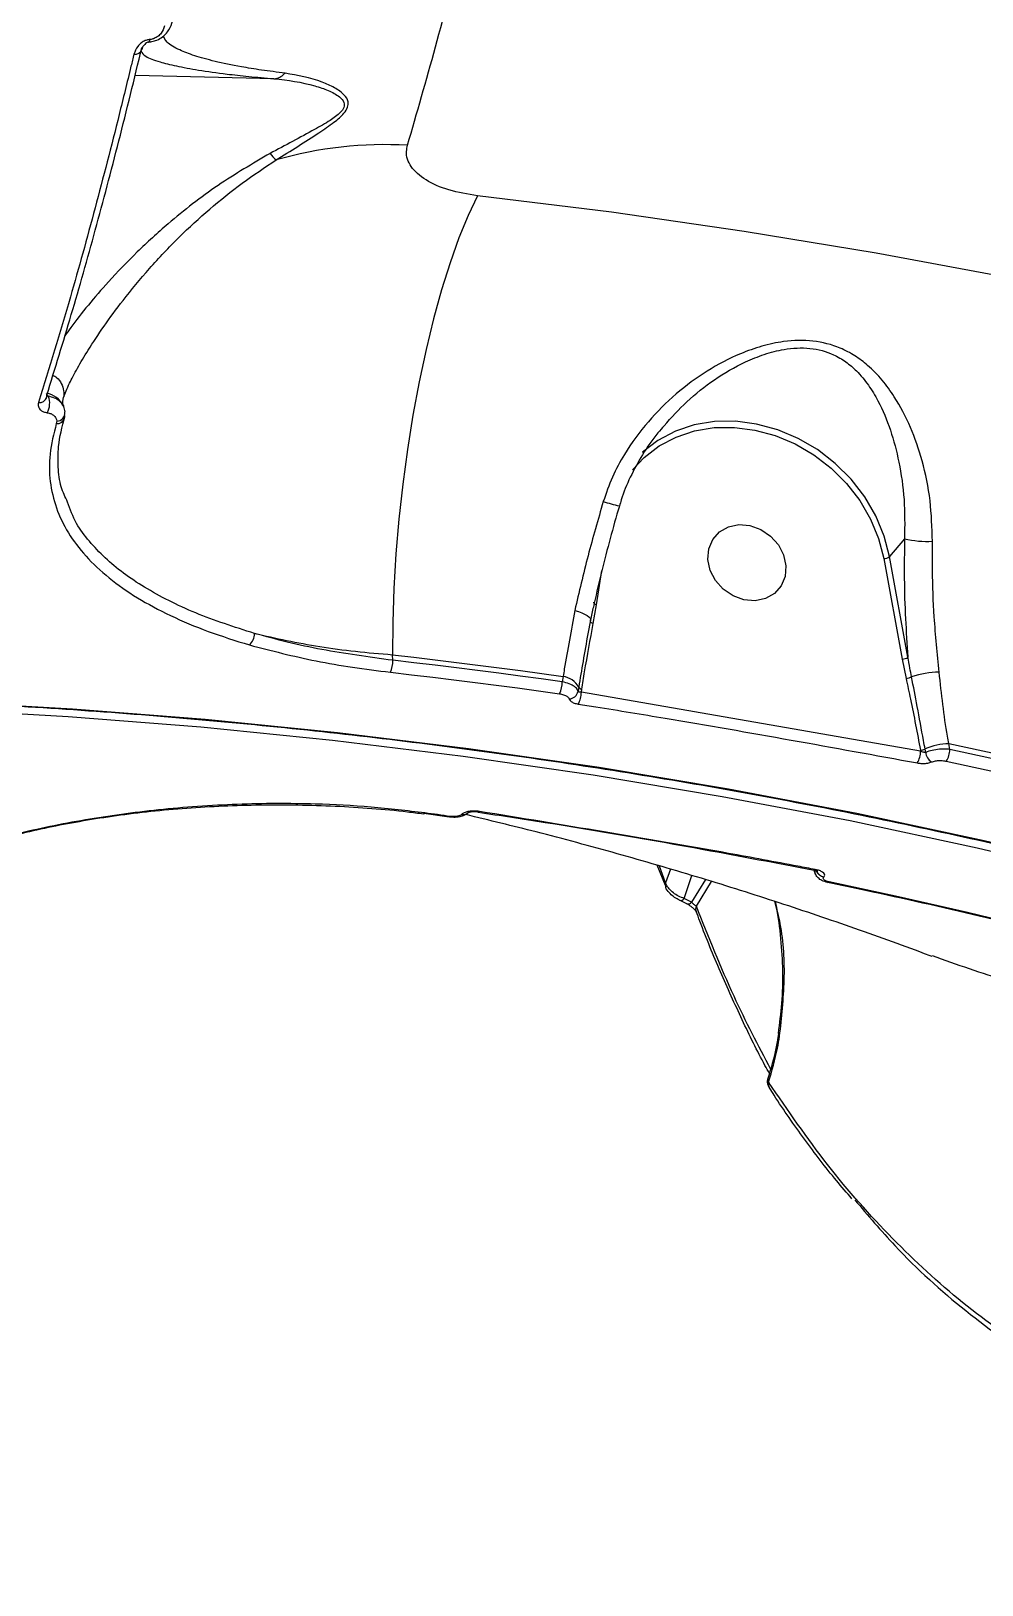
# Model space of a CAD drawing. Header units: millimetres. Extents: x -8422 to 28150, y -6982 to 5510.
# Drawn here: x 4242.4 to 4345.7, y 1395.9 to 1564.6 of the extents above; entities that cross this region are included whole.
import ezdxf

# ---------------------------------------------------------------- set-up
doc = ezdxf.new("R2010")
doc.units = ezdxf.units.MM
doc.layers.add('DIKOM_ОБЪЕКТ', color=7, linetype='Continuous')
doc.layers.add('DIKOM_РАЗМЕР_ОБЪЕКТА', color=7, linetype='Continuous')
doc.styles.add('style1', font='arial.ttf', dxfattribs={"width": 0.8})
doc.dimstyles.new('1-50', dxfattribs={"dimtxt": 300, "dimasz": 200, "dimexe": 100, "dimexo": 0, "dimgap": 100, "dimtad": 1, "dimdec": 0, "dimtxsty": 'style1', "dimcen": 0, "dimclrd": 7, "dimclre": 7, "dimadec": 1, "dimazin": 2, "dimtfac": 1, "dimtdec": 0, "dimtmove": 1, "dimatfit": 3, "dimfxl": 0, "dimlwd": 25, "dimlwe": 18, "dimarcsym": 0})

# ---------------------------------------------------------------- blocks, each defined once
blk = doc.blocks.new('*D1')
at = {"layer": 'Defpoints', "color": 0, "transparency": 16777216}
for p in [(-5348.28, 1737.01), (6047.45, 1360.22), (6047.45, -3315.33)]:
    blk.add_point(p, dxfattribs=at)
at = {"layer": 'DIKOM_РАЗМЕР_ОБЪЕКТА', "color": 7, "lineweight": 18, "transparency": 16777216}
for p, q in [((-5348.28, 1737.01), (-5348.28, -3415.33)), ((6047.45, 1360.22), (6047.45, -3415.33))]:
    blk.add_line(p, q, dxfattribs=at)
at = {"layer": 'DIKOM_РАЗМЕР_ОБЪЕКТА', "color": 7, "lineweight": 25, "transparency": 16777216}
blk.add_line((-5148.28, -3315.33), (5847.45, -3315.33), dxfattribs=at)
at = {"layer": 'DIKOM_РАЗМЕР_ОБЪЕКТА', "color": 7, "transparency": 16777216}
for points in [[(-5148.28, -3282), (-5148.28, -3348.67), (-5348.28, -3315.33)], [(5847.45, -3282), (5847.45, -3348.67), (6047.45, -3315.33)]]:
    blk.add_solid(points, dxfattribs=at)
at = {"layer": 'DIKOM_РАЗМЕР_ОБЪЕКТА', "color": 0, "transparency": 16777216, "insert": (349.59, -3062.16), "char_height": 300, "attachment_point": 5, "style": 'style1'}
blk.add_mtext('11400', dxfattribs=at)

msp = doc.modelspace()

# ---------------------------------------------------------------- linework, layer by layer
at = {"layer": 'DIKOM_ОБЪЕКТ', "color": 7, "linetype": 'Continuous', "lineweight": 15}
for p, q in [((4268.81, 1559.45), (4253.73, 1559.81)), ((4244.31, 1524.98), (4244.12, 1525.28)), ((4245.9, 1524.39), (4245.97, 1524.86)), ((4245.22, 1522.29), (4245.18, 1522.01)), ((4246.09, 1522.75), (4246.1, 1522.89)), ((4337.3, 1509.5), (4335.67, 1507.57)), ((4335.04, 1507.36), (4337.04, 1496.44)), ((4337.67, 1496.65), (4335.67, 1507.57)), ((4303.85, 1502.33), (4304.44, 1506.05)), ((4303.49, 1500.3), (4303.85, 1502.33)), ((4303.19, 1500.67), (4302.91, 1499.18)), ((4281.71, 1496.3), (4281.68, 1496.91)), ((4337.04, 1496.44), (4337.47, 1494.34)), ((4300.22, 1494.55), (4300.13, 1493.96)), ((4301.92, 1493.39), (4301.85, 1492.93)), ((4302.2, 1492.83), (4302.25, 1493.16)), ((4339.05, 1486.44), (4302.2, 1492.83)), ((4342.22, 1486.62), (4342.11, 1487.25)), ((4339.03, 1486.55), (4339.05, 1486.44)), ((4285.06, 1479.67), (4285.09, 1479.66)), ((4287.86, 1479.28), (4285.09, 1479.66)), ((4289.21, 1479.57), (4289.2, 1479.56)), ((4311.33, 1471.83), (4310.43, 1474.04)), ((4311.35, 1472.15), (4310.69, 1473.96)), ((4311.87, 1473.62), (4311.35, 1472.15)), ((4327.54, 1473.26), (4327.48, 1473.52)), ((4327.49, 1473.52), (4327.48, 1473.52)), ((4311.37, 1471.65), (4311.36, 1471.66)), ((4313.36, 1470.44), (4314.2, 1472.94)), ((4315.67, 1472.49), (4314.17, 1470.04)), ((4314.69, 1469.61), (4316.33, 1472.28)), ((4328.53, 1472.76), (4328.54, 1472.77)), ((4313.65, 1469.85), (4312.85, 1470.24)), ((4314.17, 1470.04), (4313.36, 1470.44))]:
    msp.add_line(p, q, dxfattribs=at)
at = {"layer": 'DIKOM_ОБЪЕКТ', "color": 7, "linetype": 'Continuous', "lineweight": 15, "flags": 128}
for points in [[(4254.48, 1562.66), (4254.49, 1562.71), (4254.48, 1562.86)], [(4290.94, 1546.75), (4289.92, 1544.61), (4288.91, 1542.18), (4287.94, 1539.48), (4287.02, 1536.54), (4286.14, 1533.39), (4285.33, 1530.04), (4284.58, 1526.54), (4283.91, 1522.92), (4283.31, 1519.21), (4282.81, 1515.43), (4282.39, 1511.64), (4282.06, 1507.85), (4281.84, 1504.11), (4281.71, 1500.45), (4281.68, 1496.91)], [(4483.06, 1496.48), (4470.33, 1501.82), (4457.42, 1506.9), (4444.34, 1511.72), (4431.08, 1516.27), (4417.66, 1520.56), (4404.1, 1524.57), (4390.38, 1528.31), (4376.53, 1531.78), (4362.55, 1534.98), (4348.44, 1537.89), (4334.22, 1540.53), (4319.89, 1542.88), (4305.46, 1544.96), (4290.94, 1546.75)], [(4244.13, 1524.86), (4244.15, 1524.95), (4244.15, 1525.11)], [(4335.67, 1507.57), (4335.09, 1509.8), (4334.18, 1511.98), (4332.98, 1514.04), (4331.49, 1515.96), (4329.77, 1517.68), (4327.84, 1519.18), (4325.74, 1520.4), (4323.53, 1521.34), (4321.24, 1521.96), (4318.94, 1522.26), (4316.67, 1522.22), (4314.47, 1521.86), (4312.41, 1521.17), (4310.52, 1520.17), (4308.85, 1518.89), (4308.83, 1518.87)], [(4307.75, 1516.97), (4309.03, 1518.34), (4310.65, 1519.58), (4312.49, 1520.55), (4314.49, 1521.22), (4316.61, 1521.57), (4318.82, 1521.6), (4321.05, 1521.31), (4323.26, 1520.71), (4325.41, 1519.8), (4327.44, 1518.61), (4329.32, 1517.17), (4330.99, 1515.5), (4332.43, 1513.64), (4333.6, 1511.63), (4334.47, 1509.52), (4335.04, 1507.36)], [(4319.86, 1502.87), (4318.68, 1503.29), (4317.62, 1504.01), (4316.77, 1504.96), (4316.2, 1506.07), (4315.95, 1507.25), (4316.04, 1508.4), (4316.47, 1509.42), (4317.2, 1510.25), (4318.17, 1510.8), (4319.3, 1511.04), (4320.51, 1510.94), (4321.69, 1510.51), (4322.75, 1509.8), (4323.6, 1508.84), (4324.17, 1507.74), (4324.42, 1506.56), (4324.33, 1505.41), (4323.9, 1504.38), (4323.17, 1503.56), (4322.2, 1503.01), (4321.06, 1502.77), (4319.86, 1502.87)], [(4303.53, 1502.6), (4303.53, 1502.57), (4303.54, 1502.53), (4303.57, 1502.48), (4303.62, 1502.43), (4303.69, 1502.39), (4303.77, 1502.36), (4303.85, 1502.33)], [(4301.49, 1501.72), (4301.88, 1501.59), (4302.24, 1501.46), (4302.56, 1501.31), (4302.82, 1501.16), (4303.02, 1501.01), (4303.14, 1500.87), (4303.2, 1500.73), (4303.17, 1500.61)], [(4303.17, 1500.61), (4303.17, 1500.57), (4303.17, 1500.53), (4303.2, 1500.49), (4303.23, 1500.45), (4303.28, 1500.41), (4303.34, 1500.37), (4303.42, 1500.33), (4303.49, 1500.3)], [(4281.68, 1496.91), (4284.01, 1496.64), (4286.33, 1496.36), (4288.65, 1496.08), (4290.97, 1495.79), (4293.29, 1495.49), (4295.6, 1495.18), (4297.91, 1494.87), (4300.22, 1494.55)], [(4300.13, 1493.96), (4297.83, 1494.28), (4295.54, 1494.59), (4293.24, 1494.9), (4290.94, 1495.19), (4288.64, 1495.48), (4286.33, 1495.76), (4284.02, 1496.04), (4281.71, 1496.3)], [(4281.46, 1495.01), (4283.76, 1494.74), (4286.06, 1494.47), (4288.36, 1494.19), (4290.66, 1493.9), (4292.96, 1493.61), (4295.25, 1493.3), (4297.54, 1492.99), (4299.83, 1492.67)], [(4498.67, 1418.89), (4487.04, 1425.22), (4475.19, 1431.29), (4463.11, 1437.09), (4450.83, 1442.63), (4438.34, 1447.88), (4425.66, 1452.86), (4412.79, 1457.56), (4399.74, 1461.97), (4386.52, 1466.09), (4373.14, 1469.92), (4359.6, 1473.47), (4345.93, 1476.71), (4332.12, 1479.66), (4318.18, 1482.31), (4304.13, 1484.66), (4289.96, 1486.7), (4275.71, 1488.44), (4261.36, 1489.88), (4246.93, 1491.01), (4232.43, 1491.84), (4217.88, 1492.36)], [(4217.5, 1491.54), (4232.02, 1491.03), (4246.47, 1490.2), (4260.86, 1489.08), (4275.16, 1487.64), (4289.38, 1485.91), (4303.49, 1483.87), (4317.51, 1481.53), (4331.4, 1478.89), (4345.17, 1475.95), (4358.81, 1472.71), (4372.3, 1469.18), (4385.64, 1465.36), (4398.82, 1461.25), (4411.83, 1456.85), (4424.66, 1452.17), (4437.31, 1447.2), (4449.76, 1441.96), (4462, 1436.45), (4474.04, 1430.66), (4485.86, 1424.61), (4497.45, 1418.3)], [(4339.6, 1486.3), (4339.56, 1486.48), (4339.53, 1486.67)], [(4342.11, 1487.25), (4350.02, 1485.55), (4357.88, 1483.76), (4365.7, 1481.87), (4373.47, 1479.89), (4381.2, 1477.82), (4388.88, 1475.65), (4396.5, 1473.39), (4404.08, 1471.03)], [(4403.88, 1470.49), (4396.34, 1472.83), (4388.75, 1475.08), (4381.11, 1477.24), (4373.43, 1479.3), (4365.69, 1481.27), (4357.91, 1483.15), (4350.09, 1484.93), (4342.22, 1486.62)], [(4341.83, 1485.35), (4349.68, 1483.66), (4357.48, 1481.88), (4365.24, 1480.01), (4372.96, 1478.04), (4380.63, 1475.99), (4388.25, 1473.83), (4395.83, 1471.59), (4403.35, 1469.25)], [(4291.13, 1479.89), (4291.07, 1479.84), (4291.03, 1479.82)], [(4287.98, 1479.35), (4287.63, 1479.39), (4287.29, 1479.44), (4286.94, 1479.49), (4286.59, 1479.54), (4286.24, 1479.58), (4285.9, 1479.63), (4285.55, 1479.68), (4285.2, 1479.73)], [(4291.03, 1479.82), (4291.01, 1479.82), (4291, 1479.82)], [(4388.15, 1456.79), (4380.93, 1459.03), (4373.67, 1461.19), (4366.35, 1463.26), (4358.99, 1465.23), (4351.58, 1467.12), (4344.13, 1468.92), (4336.63, 1470.63), (4329.1, 1472.24)], [(4323.73, 1455.48), (4323.66, 1455.67), (4323.66, 1455.79)]]:
    msp.add_lwpolyline(points, dxfattribs=at)
at = {"layer": 'DIKOM_ОБЪЕКТ', "color": 7, "linetype": 'Continuous', "lineweight": 15}
for centre, radius, start, end in [((4253.74, 1562.9), 0.779, 260.5273, 341.5051), ((4254.77, 1563.67), 0.572, 338.8326, 4.7944), ((4272.33, 1554.24), 4.88, 216.3141, 227.6357), ((4280.94, 1508.97), 43.33, 86.8405, 105.9279), ((4243.35, 1525.12), 0.826, 263.1539, 341.4792), ((4243.79, 1522.95), 2.36, 24.0581, 82.0365), ((4242.41, 1524.21), 2.05, 329.99, 21.8328), ((4245.27, 1522.81), 0.813, 262.9893, 355.3574), ((4245.23, 1523.18), 0.896, 268.8194, 5.9053), ((4312.5, 1539.04), 26.7, 252.7401, 256.6192), ((4339.81, 1520.3), 11.09, 256.9025, 272.661), ((4335.06, 1508.34), 0.985, 268.7392, 308.0933), ((4265.12, 1499.16), 1.58, 310.9895, 2.0065), ((4278.86, 1496.2), 2.86, 335.3696, 2.0365), ((4337.07, 1497.42), 0.986, 268.7566, 308.0759), ((4341.22, 1484.51), 10.5, 90.877, 107.4939), ((4297.42, 1493.91), 2.71, 332.7749, 1.0553), ((4299.91, 1492.27), 2.3, 29.0872, 82.3578), ((4302.32, 1493.6), 0.447, 208.2906, 261.331), ((4337.43, 1495.49), 1.15, 272.324, 303.6595), ((4300.84, 1493.14), 1.03, 271.4746, 348.4727), ((4299.71, 1492.79), 2.49, 330.08, 0.9407), ((4338.99, 1487.83), 1.28, 271.6757, 294.8544), ((4342.2, 1480.77), 6.48, 90.7847, 114.3288), ((4339.8, 1486.67), 2.42, 326.85, 358.7531), ((4336.44, 1486.48), 2.61, 329.5163, 358.9657), ((4341, 1486.44), 1.41, 185.7153, 237.231), ((4285.09, 1479.79), 0.13, 269.3792, 330.7221), ((4287.86, 1479.41), 0.136, 273.0565, 329.5715), ((4289.35, 1480.4), 0.853, 260.0728, 309.8866), ((4289.36, 1480.41), 0.855, 260.0942, 308.2779), ((4327.49, 1473.66), 0.145, 269.0104, 327.7761), ((4328.76, 1473.86), 1.12, 201.5846, 258.3023), ((4328.77, 1473.87), 1.12, 202.5354, 258.279), ((4312.05, 1471.92), 0.74, 162.1959, 200.2923), ((4328.97, 1472.34), 0.162, 265.1461, 322.1178), ((4312.97, 1470.72), 0.491, 255.7901, 324.2999), ((4313.76, 1470.34), 0.501, 257.7476, 323.7512), ((4315.39, 1469.29), 0.777, 155.1229, 199.2031), ((4323.32, 1450.27), 0.805, 164.0396, 211.1244)]:
    msp.add_arc(centre, radius, start, end, dxfattribs=at)
for points, knots in [([(4283.32, 1552.23), (4284.34, 1555.74), (4286.38, 1562.77), (4289.33, 1574.25), (4292.2, 1586.4), (4295.02, 1599.42), (4297.77, 1613.31), (4300.43, 1628.07), (4302.98, 1643.47), (4305.45, 1659.92), (4307.85, 1677.46), (4310.13, 1696.08), (4312.26, 1715.44), (4314.21, 1735.49), (4315.97, 1756.19), (4317.5, 1777.05), (4318.8, 1797.99), (4319.88, 1818.94), (4320.76, 1840.27), (4321.41, 1861.9), (4321.83, 1883.78), (4322.02, 1905.41), (4321.98, 1926.71), (4321.72, 1947.62), (4321.22, 1968.51), (4320.5, 1989.29), (4319.53, 2009.9), (4318.42, 2028.56), (4317.24, 2045.32), (4316.01, 2060.31), (4314.66, 2074.97), (4313.16, 2089.25), (4311.55, 2103.08), (4309.8, 2116.46), (4307.94, 2129.42), (4306.59, 2137.65), (4305.92, 2141.76)], [0, 0, 0, 0, 0.027765, 0.055564, 0.083362, 0.111128, 0.140031, 0.168973, 0.197914, 0.226818, 0.258245, 0.289696, 0.321123, 0.353467, 0.385838, 0.418183, 0.449506, 0.480853, 0.512176, 0.544413, 0.576676, 0.608912, 0.640161, 0.671433, 0.702682, 0.734841, 0.767026, 0.799186, 0.824146, 0.849107, 0.874267, 0.899427, 0.924469, 0.949512, 0.974756, 1, 1, 1, 1]), ([(4255.31, 1563.46), (4255.39, 1563.47), (4255.66, 1563.5), (4256.16, 1563.65), (4256.76, 1564), (4257.37, 1564.62), (4257.7, 1565.28), (4257.8, 1565.73), (4257.82, 1565.84)], [0, 0, 0, 0, 0.063549, 0.20592, 0.386756, 0.593838, 0.897756, 1, 1, 1, 1]), ([(4256.94, 1565.19), (4256.85, 1564.91), (4256.7, 1564.51), (4256.25, 1564.06), (4255.87, 1563.84), (4255.56, 1563.74), (4255.4, 1563.72), (4255.34, 1563.72)], [0, 0, 0, 0, 0.438561, 0.64868, 0.819221, 0.945158, 1, 1, 1, 1]), ([(4244.15, 1525.11), (4245.04, 1527.99), (4246.82, 1533.74), (4249.43, 1542.98), (4251.99, 1552.62), (4253.65, 1559.45), (4254.48, 1562.86)], [0, 0, 0, 0, 0.249315, 0.498629, 0.749315, 1, 1, 1, 1]), ([(4255.34, 1563.72), (4255.29, 1563.71), (4255.11, 1563.69), (4254.78, 1563.59), (4254.37, 1563.34), (4253.87, 1562.85), (4253.72, 1562.42), (4253.61, 1562.13)], [0, 0, 0, 0, 0.055529, 0.17841, 0.349507, 0.572892, 1, 1, 1, 1]), ([(4255.31, 1563.46), (4255.3, 1563.46), (4255.29, 1563.46), (4255.25, 1563.45), (4255.19, 1563.44), (4255.09, 1563.41), (4254.94, 1563.32), (4254.72, 1563.14), (4254.54, 1562.89), (4254.51, 1562.72), (4254.49, 1562.65)], [0, 0, 0, 0, 0.005114, 0.027585, 0.055574, 0.105366, 0.192036, 0.389573, 0.738785, 1, 1, 1, 1]), ([(4255.17, 1563.43), (4255.2, 1563.44), (4255.23, 1563.45), (4255.29, 1563.46), (4255.31, 1563.46)], [0, 0, 0, 0, 0.620839, 1, 1, 1, 1]), ([(4270.02, 1560.06), (4269.15, 1560.17), (4267.4, 1560.39), (4264.81, 1560.82), (4262.3, 1561.34), (4260.11, 1561.95), (4258.34, 1562.65), (4257.14, 1563.36), (4256.9, 1563.87), (4256.8, 1564.09)], [0, 0, 0, 0, 0.093896, 0.187848, 0.338398, 0.489464, 0.640312, 0.843319, 1, 1, 1, 1]), ([(4253.61, 1562.13), (4253.5, 1561.69), (4252.97, 1559.48), (4251.58, 1553.8), (4249.4, 1545.35), (4246.49, 1534.82), (4244.41, 1528.07), (4243.25, 1524.3)], [0, 0, 0, 0, 0.032157, 0.160792, 0.418285, 0.675776, 1, 1, 1, 1]), ([(4254.38, 1562.44), (4254.49, 1562.26), (4254.73, 1561.88), (4256.18, 1561.34), (4258.09, 1560.84), (4259.78, 1560.55), (4260.63, 1560.4)], [0, 0, 0, 0, 0.271465, 0.56363, 0.781649, 1, 1, 1, 1]), ([(4260.63, 1560.4), (4261.6, 1560.25), (4263.2, 1560.02), (4266.01, 1559.7), (4267.87, 1559.54), (4268.81, 1559.45)], [0, 0, 0, 0, 0.44283, 0.721494, 1, 1, 1, 1]), ([(4268.82, 1559.45), (4268.82, 1559.45), (4270.32, 1559.34), (4272.34, 1558.99), (4274.74, 1558.21), (4275.86, 1557.62), (4276.47, 1556.97), (4276.47, 1556.34), (4275.96, 1555.65), (4274.83, 1554.84), (4272.28, 1553.4), (4270.04, 1552.21), (4268.4, 1551.35)], [0, 0, 0, 0, 0.000319, 0.274224, 0.369147, 0.463547, 0.523549, 0.564869, 0.606182, 0.674727, 0.76302, 1, 1, 1, 1]), ([(4268.81, 1559.45), (4268.81, 1559.45), (4268.81, 1559.45), (4268.82, 1559.45), (4268.82, 1559.45), (4268.82, 1559.45)], [0, 0, 0, 0, 0.403499, 0.791961, 1, 1, 1, 1]), ([(4268.82, 1559.45), (4269.03, 1559.49), (4269.43, 1559.56), (4269.82, 1559.85), (4269.99, 1560.03), (4270.02, 1560.06)], [0, 0, 0, 0, 0.499516, 0.920534, 1, 1, 1, 1]), ([(4269.05, 1550.64), (4270.63, 1551.62), (4272.81, 1552.99), (4275.27, 1554.64), (4276.37, 1555.58), (4276.87, 1556.36), (4276.92, 1557.06), (4276.43, 1557.81), (4275.4, 1558.51), (4273.27, 1559.48), (4271.4, 1559.81), (4270.02, 1560.06)], [0, 0, 0, 0, 0.231128, 0.319686, 0.391425, 0.436718, 0.482247, 0.545694, 0.638841, 0.734215, 1, 1, 1, 1]), ([(4268.4, 1551.35), (4266.49, 1550.23), (4262.63, 1547.97), (4257.83, 1544.22), (4253.89, 1540.64), (4250.99, 1537.62), (4248.6, 1534.85), (4247.03, 1532.85), (4246.32, 1531.83), (4246.11, 1531.53)], [0, 0, 0, 0, 0.207828, 0.421013, 0.565984, 0.71422, 0.831139, 0.950955, 1, 1, 1, 1]), ([(4290.94, 1546.75), (4289.87, 1546.92), (4287.74, 1547.27), (4285.22, 1548.39), (4283.57, 1549.85), (4283.1, 1551.22), (4283.28, 1552.01), (4283.32, 1552.23)], [0, 0, 0, 0, 0.238517, 0.471332, 0.696807, 0.915987, 1, 1, 1, 1]), ([(4245.97, 1524.86), (4246.15, 1525.31), (4246.46, 1526.11), (4247.44, 1527.99), (4248.67, 1530.07), (4250.32, 1532.57), (4252.53, 1535.58), (4255.25, 1538.86), (4258.42, 1542.23), (4261.81, 1545.33), (4265.33, 1548.17), (4267.81, 1549.81), (4269.05, 1550.64)], [0, 0, 0, 0, 0.10449, 0.183387, 0.262338, 0.355837, 0.449422, 0.563194, 0.67708, 0.784508, 0.892405, 1, 1, 1, 1]), ([(4340.33, 1509.22), (4340.28, 1510.71), (4340.19, 1513.73), (4339.31, 1517.88), (4338.01, 1521.67), (4336.51, 1524.55), (4334.91, 1526.76), (4333.47, 1528.24), (4331.93, 1529.41), (4330.02, 1530.42), (4327.4, 1531.11), (4324.43, 1531.03), (4321.78, 1530.45), (4318.96, 1529.45), (4315.78, 1527.77), (4312.42, 1525.28), (4309.37, 1522.26), (4307.1, 1519.17), (4305.51, 1516.21), (4304.89, 1514.43), (4304.58, 1513.54)], [0, 0, 0, 0, 0.074113, 0.151036, 0.220599, 0.291726, 0.334334, 0.377545, 0.410057, 0.443261, 0.496253, 0.549085, 0.588536, 0.628978, 0.696115, 0.765008, 0.835435, 0.907629, 0.953438, 1, 1, 1, 1]), ([(4311.19, 1521.77), (4311.99, 1522.66), (4313.65, 1524.51), (4316.61, 1526.83), (4319.48, 1528.52), (4322.05, 1529.56), (4324.4, 1530.18), (4327.06, 1530.32), (4329.35, 1529.69), (4330.96, 1528.73), (4332.24, 1527.63), (4333.41, 1526.21), (4334.68, 1524.1), (4335.83, 1521.34), (4336.76, 1517.76), (4337.35, 1513.81), (4337.32, 1510.93), (4337.3, 1509.5)], [0, 0, 0, 0, 0.077255, 0.160736, 0.244077, 0.291255, 0.338301, 0.3983, 0.457994, 0.49605, 0.534199, 0.585852, 0.637584, 0.72463, 0.811715, 0.905935, 1, 1, 1, 1]), ([(4244.81, 1527.27), (4244.95, 1527.19), (4245.33, 1526.97), (4245.76, 1526.37), (4246, 1525.65), (4246.01, 1525.14), (4245.98, 1524.9), (4245.97, 1524.86)], [0, 0, 0, 0, 0.165112, 0.454148, 0.743209, 0.954153, 1, 1, 1, 1]), ([(4243.25, 1524.3), (4243.24, 1524.26), (4243.19, 1524.08), (4243.22, 1523.77), (4243.46, 1523.47), (4243.78, 1523.27), (4244.05, 1523.22), (4244.18, 1523.19)], [0, 0, 0, 0, 0.084351, 0.402654, 0.651818, 0.825494, 1, 1, 1, 1]), ([(4244.31, 1524.98), (4244.29, 1524.98), (4244.24, 1524.98), (4244.17, 1525), (4244.11, 1525.01), (4244.1, 1525.03), (4244.1, 1525.04)], [0, 0, 0, 0, 0.148631, 0.272337, 0.620473, 1, 1, 1, 1]), ([(4246.13, 1523.27), (4246.09, 1523.47), (4246.01, 1523.91), (4245.59, 1524.44), (4244.99, 1524.82), (4244.54, 1524.92), (4244.31, 1524.98)], [0, 0, 0, 0, 0.254338, 0.558701, 0.773464, 1, 1, 1, 1]), ([(4245.87, 1524.41), (4245.87, 1524.39), (4245.84, 1524.28), (4245.84, 1524.19), (4245.95, 1523.94), (4245.98, 1523.87)], [0, 0, 0, 0, 0.135174, 0.746464, 1, 1, 1, 1]), ([(4244.18, 1523.19), (4244.32, 1523.16), (4244.6, 1523.1), (4244.94, 1522.9), (4245.17, 1522.62), (4245.2, 1522.39), (4245.22, 1522.29)], [0, 0, 0, 0, 0.209644, 0.418167, 0.729854, 1, 1, 1, 1]), ([(4246.41, 1513.49), (4246.15, 1514.03), (4245.57, 1515.24), (4245.36, 1517.28), (4245.34, 1519.81), (4245.81, 1521.66), (4246.09, 1522.75)], [0, 0, 0, 0, 0.189116, 0.426166, 0.663212, 1, 1, 1, 1]), ([(4245.18, 1522.01), (4244.9, 1520.9), (4244.36, 1518.76), (4244.43, 1515.7), (4245.09, 1512.84), (4246.39, 1510.12), (4248.31, 1507.58), (4250.83, 1505.22), (4253.9, 1503.06), (4257.52, 1501.13), (4261.58, 1499.4), (4264.63, 1498.44), (4266.16, 1497.97)], [0, 0, 0, 0, 0.107081, 0.205973, 0.305183, 0.404076, 0.503336, 0.602917, 0.702178, 0.801347, 0.900832, 1, 1, 1, 1]), ([(4311.2, 1521.77), (4310.97, 1521.51), (4310.09, 1520.55), (4308.83, 1518.68), (4307.5, 1516.25), (4306.68, 1514.36), (4306.41, 1513.28), (4306.35, 1513.05)], [0, 0, 0, 0, 0.102281, 0.391031, 0.668363, 0.931577, 1, 1, 1, 1]), ([(4266.71, 1499.22), (4264.51, 1499.92), (4261.18, 1500.99), (4257.36, 1502.76), (4253.88, 1504.68), (4250.97, 1506.84), (4248.73, 1509.22), (4247.21, 1511.21), (4246.69, 1512.7), (4246.41, 1513.49)], [0, 0, 0, 0, 0.215249, 0.326098, 0.436947, 0.652143, 0.762992, 0.873842, 1, 1, 1, 1]), ([(4304.58, 1513.54), (4304.01, 1511.57), (4302.86, 1507.6), (4301.95, 1503.7), (4301.49, 1501.72)], [0, 0, 0, 0, 0.494243, 1, 1, 1, 1]), ([(4306.33, 1513.06), (4306.28, 1512.91), (4305.89, 1511.59), (4305.2, 1509.09), (4304.31, 1505.57), (4303.64, 1502.76), (4303.3, 1501.14), (4303.2, 1500.67)], [0, 0, 0, 0, 0.037007, 0.318404, 0.600476, 0.88318, 1, 1, 1, 1]), ([(4337.3, 1509.5), (4337.28, 1508.06), (4337.24, 1505.18), (4337.37, 1500.87), (4337.57, 1498.04), (4337.67, 1496.65)], [0, 0, 0, 0, 0.335759, 0.674758, 1, 1, 1, 1]), ([(4341.06, 1495.01), (4340.86, 1497.01), (4340.5, 1500.67), (4340.31, 1505.45), (4340.32, 1508.17), (4340.33, 1509.22)], [0, 0, 0, 0, 0.425118, 0.77808, 1, 1, 1, 1]), ([(4301.49, 1501.72), (4301.09, 1499.56), (4300.64, 1497.12), (4300.26, 1494.82), (4300.22, 1494.55)], [0, 0, 0, 0, 0.882138, 1, 1, 1, 1]), ([(4302.25, 1493.16), (4302.35, 1493.79), (4302.73, 1496.18), (4303.17, 1498.56), (4303.49, 1500.3)], [0, 0, 0, 0, 0.264703, 1, 1, 1, 1]), ([(4266.71, 1499.22), (4269.02, 1498.7), (4272.53, 1497.93), (4277.65, 1497.25), (4280.34, 1497.02), (4281.68, 1496.91)], [0, 0, 0, 0, 0.492781, 0.746398, 1, 1, 1, 1]), ([(4281.71, 1496.3), (4279.11, 1496.65), (4275.17, 1497.19), (4270.23, 1498.25), (4267.88, 1498.9), (4266.71, 1499.22)], [0, 0, 0, 0, 0.492802, 0.746405, 1, 1, 1, 1]), ([(4302.91, 1499.18), (4302.73, 1498.18), (4302.38, 1496.25), (4302.07, 1494.32), (4301.92, 1493.39)], [0, 0, 0, 0, 0.515516, 1, 1, 1, 1]), ([(4266.16, 1497.97), (4268.53, 1497.35), (4272.11, 1496.42), (4277.34, 1495.52), (4280.08, 1495.18), (4281.46, 1495.01)], [0, 0, 0, 0, 0.492768, 0.74638, 1, 1, 1, 1]), ([(4338.06, 1494.53), (4338, 1494.84), (4337.87, 1495.54), (4337.74, 1496.25), (4337.67, 1496.65)], [0, 0, 0, 0, 0.44032, 1, 1, 1, 1]), ([(4342.11, 1487.25), (4342.06, 1487.52), (4341.8, 1488.91), (4341.45, 1491.48), (4341.19, 1493.83), (4341.06, 1495.01)], [0, 0, 0, 0, 0.108884, 0.552806, 1, 1, 1, 1]), ([(4301.85, 1492.93), (4301.84, 1492.98), (4301.77, 1493.16), (4301.49, 1493.45), (4300.91, 1493.77), (4300.39, 1493.9), (4300.13, 1493.96)], [0, 0, 0, 0, 0.11059, 0.406311, 0.703468, 1, 1, 1, 1]), ([(4337.47, 1494.34), (4337.63, 1493.58), (4338.19, 1490.99), (4338.68, 1488.39), (4339.03, 1486.55)], [0, 0, 0, 0, 0.291176, 1, 1, 1, 1]), ([(4339.53, 1486.67), (4339.47, 1486.98), (4339.19, 1488.51), (4338.72, 1491.13), (4338.27, 1493.45), (4338.06, 1494.53)], [0, 0, 0, 0, 0.11789, 0.589464, 1, 1, 1, 1]), ([(4498.36, 1418.87), (4496.52, 1419.89), (4491.17, 1422.87), (4482.18, 1427.63), (4471.32, 1433.07), (4460.28, 1438.29), (4449.07, 1443.28), (4437.68, 1448.05), (4426.14, 1452.58), (4414.44, 1456.88), (4402.59, 1460.95), (4390.6, 1464.77), (4378.47, 1468.36), (4366.21, 1471.7), (4353.83, 1474.81), (4341.33, 1477.66), (4328.73, 1480.27), (4316.02, 1482.63), (4303.21, 1484.74), (4290.32, 1486.6), (4277.34, 1488.21), (4264.29, 1489.56), (4251.17, 1490.66), (4237.99, 1491.51), (4226.86, 1492.01), (4220.12, 1492.2), (4217.79, 1492.27)], [0, 0, 0, 0, 0.022816, 0.066201, 0.109586, 0.152971, 0.196355, 0.239739, 0.283122, 0.326506, 0.369889, 0.413272, 0.456654, 0.500036, 0.543418, 0.5868, 0.630182, 0.673563, 0.716946, 0.760327, 0.803708, 0.84709, 0.890471, 0.933852, 0.977234, 1, 1, 1, 1]), ([(4299.83, 1492.67), (4299.98, 1492.64), (4300.3, 1492.58), (4300.65, 1492.41), (4300.82, 1492.24), (4300.86, 1492.14), (4300.87, 1492.11)], [0, 0, 0, 0, 0.296857, 0.594063, 0.889557, 1, 1, 1, 1]), ([(4300.87, 1492.11), (4300.88, 1492.09), (4300.91, 1491.99), (4301.06, 1491.83), (4301.4, 1491.65), (4301.71, 1491.58), (4301.87, 1491.55)], [0, 0, 0, 0, 0.085622, 0.389354, 0.694836, 1, 1, 1, 1]), ([(4302.2, 1492.83), (4302.14, 1492.83), (4302.04, 1492.83), (4301.92, 1492.86), (4301.87, 1492.9), (4301.85, 1492.93), (4301.85, 1492.93)], [0, 0, 0, 0, 0.313057, 0.619551, 0.917006, 1, 1, 1, 1]), ([(4301.87, 1491.55), (4302.5, 1491.45), (4305.64, 1490.95), (4317.92, 1488.95), (4329.56, 1486.82), (4338.69, 1485.16)], [0, 0, 0, 0, 0.051224, 0.256127, 1, 1, 1, 1]), ([(4342.22, 1486.62), (4342.12, 1486.63), (4341.76, 1486.67), (4341.1, 1486.66), (4340.26, 1486.54), (4339.82, 1486.38), (4339.6, 1486.3)], [0, 0, 0, 0, 0.109249, 0.407918, 0.703127, 1, 1, 1, 1]), ([(4338.69, 1485.16), (4338.73, 1485.15), (4338.94, 1485.11), (4339.33, 1485.09), (4339.83, 1485.13), (4340.1, 1485.22), (4340.24, 1485.26)], [0, 0, 0, 0, 0.081135, 0.390803, 0.69519, 1, 1, 1, 1]), ([(4339.6, 1486.3), (4339.55, 1486.3), (4339.45, 1486.29), (4339.27, 1486.33), (4339.14, 1486.39), (4339.07, 1486.43), (4339.05, 1486.44)], [0, 0, 0, 0, 0.2865, 0.589794, 0.913773, 1, 1, 1, 1]), ([(4340.24, 1485.26), (4340.37, 1485.3), (4340.64, 1485.39), (4341.14, 1485.43), (4341.55, 1485.4), (4341.77, 1485.36), (4341.83, 1485.35)], [0, 0, 0, 0, 0.295514, 0.59035, 0.890222, 1, 1, 1, 1]), ([(4285.2, 1479.73), (4283.27, 1479.95), (4279.37, 1480.42), (4273.93, 1480.7), (4269.07, 1480.77), (4264.79, 1480.68), (4260.51, 1480.45), (4256.3, 1480.08), (4252.23, 1479.59), (4248.28, 1478.98), (4244.45, 1478.26), (4240.81, 1477.44), (4237.41, 1476.56), (4234.24, 1475.6), (4231.3, 1474.58), (4227.8, 1473.19), (4224.89, 1471.76), (4222.59, 1470.33), (4221.7, 1469.61), (4221.25, 1469.26)], [0, 0, 0, 0, 0.074564, 0.150196, 0.202791, 0.255388, 0.30952, 0.363653, 0.416292, 0.468932, 0.523107, 0.577283, 0.629901, 0.682519, 0.736666, 0.790813, 0.893943, 0.946972, 1, 1, 1, 1]), ([(4285.06, 1479.59), (4284.48, 1479.67), (4282.64, 1479.92), (4279.44, 1480.2), (4275.46, 1480.46), (4271.42, 1480.58), (4267.36, 1480.59), (4263.32, 1480.47), (4259.34, 1480.24), (4255.45, 1479.89), (4251.7, 1479.43), (4248.11, 1478.87), (4244.69, 1478.23), (4241.43, 1477.51), (4238.32, 1476.71), (4235.38, 1475.86), (4232.62, 1474.94), (4230.08, 1473.98), (4227.78, 1472.99), (4225.74, 1471.99), (4224.01, 1470.99), (4222.74, 1470.15), (4222.17, 1469.66), (4221.97, 1469.48)], [0, 0, 0, 0, 0.022658, 0.072484, 0.12282, 0.173517, 0.224412, 0.275279, 0.325895, 0.376095, 0.425745, 0.474758, 0.523109, 0.571565, 0.620465, 0.670003, 0.720077, 0.77054, 0.821206, 0.871808, 0.922076, 0.971768, 1, 1, 1, 1]), ([(4289.95, 1479.82), (4289.92, 1479.78), (4289.8, 1479.63), (4289.47, 1479.45), (4288.98, 1479.29), (4288.4, 1479.22), (4288.03, 1479.27), (4287.87, 1479.29)], [0, 0, 0, 0, 0.075678, 0.265431, 0.515795, 0.80162, 1, 1, 1, 1]), ([(4291.13, 1479.89), (4290.97, 1479.91), (4290.63, 1479.95), (4290.11, 1479.92), (4289.66, 1479.83), (4289.35, 1479.7), (4289.25, 1479.61), (4289.21, 1479.57)], [0, 0, 0, 0, 0.218252, 0.436782, 0.653071, 0.865751, 1, 1, 1, 1]), ([(4291, 1479.82), (4290.98, 1479.82), (4290.87, 1479.84), (4290.62, 1479.86), (4290.32, 1479.85), (4290.08, 1479.81), (4289.94, 1479.77), (4289.88, 1479.75), (4289.89, 1479.75), (4289.89, 1479.75)], [0, 0, 0, 0, 0.051602, 0.264583, 0.491897, 0.676753, 0.826592, 0.953091, 1, 1, 1, 1]), ([(4327.61, 1473.58), (4326.98, 1473.7), (4323.84, 1474.3), (4311.69, 1476.55), (4300.15, 1478.42), (4291.13, 1479.89)], [0, 0, 0, 0, 0.051708, 0.258554, 1, 1, 1, 1]), ([(4289.2, 1479.56), (4289.19, 1479.56), (4289.15, 1479.51), (4289.02, 1479.43), (4288.8, 1479.37), (4288.54, 1479.33), (4288.27, 1479.32), (4288.07, 1479.34), (4287.98, 1479.35)], [0, 0, 0, 0, 0.034043, 0.25226, 0.47055, 0.597876, 0.819259, 1, 1, 1, 1]), ([(4340.3, 1464.12), (4340.02, 1464.23), (4337.13, 1465.35), (4331.43, 1467.37), (4323.2, 1470.16), (4314.75, 1472.81), (4306.13, 1475.32), (4297.76, 1477.58), (4292.19, 1478.93), (4289.62, 1479.55)], [0, 0, 0, 0, 0.0179, 0.186492, 0.35466, 0.522472, 0.689978, 0.857226, 1, 1, 1, 1]), ([(4327.48, 1473.48), (4323.48, 1474.24), (4313.75, 1476.09), (4301.59, 1478.18), (4293.43, 1479.41), (4291, 1479.78)], [0, 0, 0, 0, 0.328951, 0.800493, 1, 1, 1, 1]), ([(4327.89, 1473.39), (4327.89, 1473.39), (4327.89, 1473.39), (4327.81, 1473.43), (4327.68, 1473.47), (4327.55, 1473.5), (4327.48, 1473.52)], [0, 0, 0, 0, 0.167717, 0.397105, 0.684296, 1, 1, 1, 1]), ([(4327.58, 1473.49), (4327.57, 1473.47), (4327.53, 1473.39), (4327.57, 1473.32), (4327.6, 1473.28)], [0, 0, 0, 0, 0.372633, 1, 1, 1, 1]), ([(4328.96, 1472.18), (4328.74, 1472.24), (4328.35, 1472.34), (4327.92, 1472.64), (4327.65, 1472.97), (4327.6, 1473.21), (4327.58, 1473.3)], [0, 0, 0, 0, 0.344077, 0.616184, 0.854435, 1, 1, 1, 1]), ([(4328.54, 1472.77), (4328.57, 1472.81), (4328.65, 1472.91), (4328.62, 1473.09), (4328.43, 1473.3), (4328.08, 1473.47), (4327.77, 1473.55), (4327.61, 1473.58)], [0, 0, 0, 0, 0.134239, 0.346917, 0.563209, 0.781732, 1, 1, 1, 1]), ([(4313.36, 1470.44), (4313.16, 1470.51), (4312.76, 1470.67), (4312.18, 1471.04), (4311.72, 1471.47), (4311.45, 1471.86), (4311.38, 1472.07), (4311.35, 1472.15)], [0, 0, 0, 0, 0.222337, 0.444858, 0.663812, 0.880635, 1, 1, 1, 1]), ([(4312.85, 1470.25), (4312.81, 1470.27), (4312.59, 1470.37), (4312.18, 1470.64), (4311.7, 1471.09), (4311.42, 1471.42), (4311.37, 1471.65), (4311.37, 1471.65)], [0, 0, 0, 0, 0.069522, 0.34838, 0.652099, 0.995915, 1, 1, 1, 1]), ([(4329.1, 1472.24), (4329.09, 1472.24), (4328.99, 1472.26), (4328.8, 1472.32), (4328.61, 1472.42), (4328.5, 1472.53), (4328.45, 1472.64), (4328.51, 1472.72), (4328.53, 1472.76)], [0, 0, 0, 0, 0.004398, 0.21984, 0.435602, 0.568264, 0.793869, 1, 1, 1, 1]), ([(4387.96, 1456.74), (4385.88, 1457.39), (4379.85, 1459.29), (4369.77, 1462.25), (4357.66, 1465.53), (4345.44, 1468.56), (4335.84, 1470.73), (4330.33, 1471.89), (4328.95, 1472.18)], [0, 0, 0, 0, 0.108267, 0.314101, 0.519942, 0.725779, 0.931617, 1, 1, 1, 1]), ([(4314.67, 1469.01), (4314.67, 1469.01), (4314.67, 1469), (4314.66, 1469.04), (4314.6, 1469.11), (4314.48, 1469.25), (4314.29, 1469.43), (4314.05, 1469.61), (4313.82, 1469.77), (4313.7, 1469.82), (4313.66, 1469.84)], [0, 0, 0, 0, 0.007333, 0.109841, 0.229404, 0.363688, 0.527021, 0.702559, 0.88849, 1, 1, 1, 1]), ([(4314.69, 1469.61), (4314.67, 1469.62), (4314.62, 1469.64), (4314.53, 1469.7), (4314.45, 1469.76), (4314.38, 1469.82), (4314.33, 1469.87), (4314.25, 1469.95), (4314.2, 1470), (4314.17, 1470.04)], [0, 0, 0, 0, 0.20661, 0.404899, 0.539561, 0.59054, 0.729444, 0.785593, 1, 1, 1, 1]), ([(4323.6, 1455.79), (4323.74, 1456.88), (4324.04, 1459.14), (4324.13, 1462.58), (4323.91, 1466.08), (4323.6, 1468.6), (4323.28, 1469.92), (4323.23, 1470.12)], [0, 0, 0, 0, 0.224652, 0.467662, 0.711951, 0.957007, 1, 1, 1, 1]), ([(4323.73, 1455.48), (4323.95, 1457.51), (4324.41, 1461.62), (4324.12, 1466.54), (4323.46, 1469.3), (4323.28, 1470.1)], [0, 0, 0, 0, 0.4113, 0.830606, 1, 1, 1, 1]), ([(4322.63, 1451.43), (4322.47, 1451.73), (4321.44, 1453.57), (4319.65, 1457.23), (4317.3, 1462.44), (4315.64, 1466.4), (4314.81, 1468.68), (4314.67, 1469.04)], [0, 0, 0, 0, 0.055976, 0.352303, 0.648933, 0.94442, 1, 1, 1, 1]), ([(4322.77, 1451.88), (4321.42, 1454.46), (4318.54, 1459.94), (4316.02, 1466.27), (4314.69, 1469.61)], [0, 0, 0, 0, 0.471334, 1, 1, 1, 1]), ([(4383.11, 1458.25), (4382, 1458.16), (4377.36, 1457.79), (4369.18, 1458.03), (4358.68, 1459.11), (4348.9, 1461.13), (4343, 1463.25), (4340.33, 1464.21)], [0, 0, 0, 0, 0.071114, 0.296239, 0.54511, 0.794171, 1, 1, 1, 1]), ([(4322.45, 1450.82), (4322.63, 1451.4), (4323.11, 1452.91), (4323.48, 1454.56), (4323.63, 1455.66), (4323.65, 1455.79)], [0, 0, 0, 0, 0.353138, 0.922055, 1, 1, 1, 1]), ([(4322.54, 1450.49), (4322.9, 1451.72), (4323.37, 1453.36), (4323.66, 1455.05), (4323.73, 1455.48)], [0, 0, 0, 0, 0.746813, 1, 1, 1, 1]), ([(4322.64, 1449.86), (4322.61, 1449.9), (4322.51, 1450.04), (4322.43, 1450.35), (4322.41, 1450.64), (4322.48, 1450.78), (4322.49, 1450.81)], [0, 0, 0, 0, 0.18925, 0.559304, 0.919729, 1, 1, 1, 1]), ([(4322.54, 1450.49), (4322.49, 1450.6), (4322.43, 1450.72), (4322.48, 1450.79), (4322.49, 1450.8)], [0, 0, 0, 0, 0.861009, 1, 1, 1, 1]), ([(4351.81, 1420.58), (4349.03, 1422.5), (4343.48, 1426.36), (4335.89, 1433.41), (4328.81, 1441.33), (4324.63, 1447.44), (4322.54, 1450.49)], [0, 0, 0, 0, 0.248615, 0.497231, 0.748616, 1, 1, 1, 1]), ([(4331.59, 1437.83), (4331.03, 1438.48), (4329.24, 1440.54), (4326.42, 1444.29), (4324.01, 1447.66), (4322.81, 1449.6), (4322.65, 1449.86)], [0, 0, 0, 0, 0.176748, 0.557746, 0.939718, 1, 1, 1, 1]), ([(4331.89, 1437.72), (4333.32, 1436.03), (4337.08, 1431.61), (4343.83, 1425.49), (4349.44, 1421.57), (4352.24, 1419.61)], [0, 0, 0, 0, 0.236333, 0.618166, 1, 1, 1, 1])]:
    msp.add_open_spline(points, degree=3, knots=knots, dxfattribs=at)

# ---------------------------------------------------------------- dimensions: what is measured, and where the dimension line sits
at = {"layer": 'DIKOM_РАЗМЕР_ОБЪЕКТА'}
dim = msp.add_linear_dim(base=(6047.45, -3315.33), p1=(-5348.28, 1737.01), p2=(6047.45, 1360.22), text='11400', dimstyle='1-50', override={"dimscale": 1, "dimtix": 0, "dimtofl": 1, "dimtmove": 1, "dimatfit": 3}, dxfattribs=at)
dim.commit()
dim.dimension.update_dxf_attribs({"geometry": '*D1', "text_midpoint": (349.59, -3062.16)})

doc.saveas('drawing.dxf')
